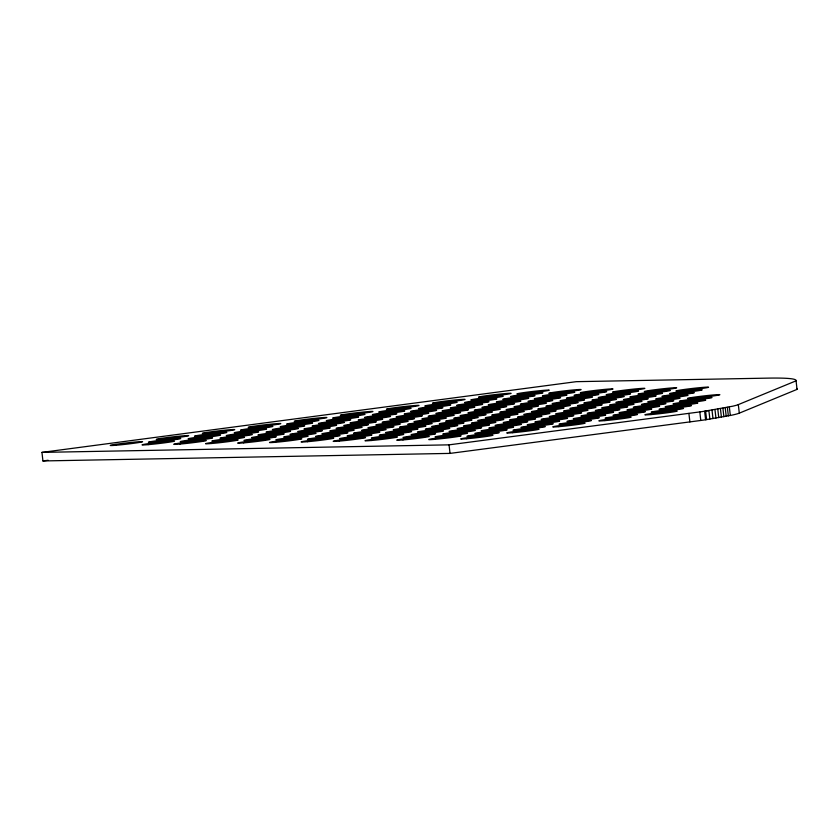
<?xml version="1.0" encoding="UTF-8"?>
<svg xmlns="http://www.w3.org/2000/svg" width="839" height="839" viewBox="0 0 839 839"><rect width="100%" height="100%" fill="white"/><g stroke="black" fill="none" stroke-linecap="round" stroke-linejoin="round"><path stroke-width="1.26" d="M41.95 452.389L449.043 444.848L699.81 411.918A46.932 1.804 -6.6 0 0 704.613 411.215L732.72 406.202A131.692 5.055 -6.6 0 0 738.32 404.608L796.064 380.833L797.05 389.38L739.306 413.155A131.692 5.055 -6.6 0 1 731.587 415.221L705.599 419.762A46.932 1.804 -6.6 0 1 700.796 420.465L450.04 453.396L42.936 460.947L41.95 452.389L576.288 381.672L767.412 378.137A401.871 15.427 -6.6 0 1 796.064 380.833M706.102 410.984L708.882 410.544L709.867 419.101M42.936 460.947L48.117 460.265M738.32 404.608L739.306 413.155M729.332 406.936L730.318 415.494M727.361 407.334L728.357 415.882M725.221 407.744L726.217 416.301M722.903 408.173L723.9 416.731M720.428 408.624L721.414 417.172M717.775 409.086L718.761 417.633M714.964 409.558L715.95 418.105M711.996 410.051L712.982 418.598M705.62 411.058L706.606 419.605M704.613 411.215L705.599 419.762M699.81 411.918L700.796 420.465M688.903 413.396L689.889 421.944M449.043 444.848L450.04 453.396M796.568 388.415A401.871 15.427 -6.6 0 1 797.05 389.38M240.29 432.567A16.371 0.629 -6.6 0 0 266.424 429.138A16.371 0.629 -6.6 0 0 244.285 431.026A16.371 0.629 -6.6 0 0 240.29 432.567M232.393 435.399A16.371 0.629 -6.6 0 0 258.527 431.97A16.371 0.629 -6.6 0 0 236.378 433.857A16.371 0.629 -6.6 0 0 232.393 435.399M226.079 438.021A16.371 0.629 -6.6 0 0 252.214 434.592A16.371 0.629 -6.6 0 0 230.075 436.479A16.371 0.629 -6.6 0 0 226.079 438.021M218.182 440.853A16.371 0.629 -6.6 0 0 244.317 437.423A16.371 0.629 -6.6 0 0 222.167 439.3A16.371 0.629 -6.6 0 0 218.182 440.853M246.603 429.946A16.371 0.629 -6.6 0 0 272.738 426.516A16.371 0.629 -6.6 0 0 250.588 428.404A16.371 0.629 -6.6 0 0 246.603 429.946M200.542 435.986A16.371 0.629 -6.6 0 0 226.677 432.557A16.371 0.629 -6.6 0 0 204.527 434.445A16.371 0.629 -6.6 0 0 200.542 435.986M254.5 427.124A16.371 0.629 -6.6 0 0 280.635 423.695A16.371 0.629 -6.6 0 0 258.496 425.572A16.371 0.629 -6.6 0 0 254.5 427.124M194.228 438.608A16.371 0.629 -6.6 0 0 220.363 435.179A16.371 0.629 -6.6 0 0 198.214 437.067A16.371 0.629 -6.6 0 0 194.228 438.608M211.868 443.474A16.371 0.629 -6.6 0 0 238.003 440.045A16.371 0.629 -6.6 0 0 215.864 441.922A16.371 0.629 -6.6 0 0 211.868 443.474M148.167 444.649A16.371 0.629 -6.6 0 0 174.302 441.22A16.371 0.629 -6.6 0 0 152.153 443.107A16.371 0.629 -6.6 0 0 148.167 444.649M180.018 444.062A16.371 0.629 -6.6 0 0 206.153 440.632A16.371 0.629 -6.6 0 0 184.003 442.51A16.371 0.629 -6.6 0 0 180.018 444.062M186.331 441.44A16.371 0.629 -6.6 0 0 212.466 438.01A16.371 0.629 -6.6 0 0 190.317 439.898A16.371 0.629 -6.6 0 0 186.331 441.44M154.47 442.027A16.371 0.629 -6.6 0 0 180.605 438.598A16.371 0.629 -6.6 0 0 158.466 440.485A16.371 0.629 -6.6 0 0 154.47 442.027M208.439 433.155A16.371 0.629 -6.6 0 0 234.574 429.736A16.371 0.629 -6.6 0 0 212.424 431.613A16.371 0.629 -6.6 0 0 208.439 433.155M116.306 445.236A16.371 0.629 -6.6 0 0 142.441 441.817A16.371 0.629 -6.6 0 0 120.302 443.695A16.371 0.629 -6.6 0 0 116.306 445.236M162.378 439.196A16.371 0.629 -6.6 0 0 188.513 435.777A16.371 0.629 -6.6 0 0 166.363 437.654A16.371 0.629 -6.6 0 0 162.378 439.196M346.633 415.043A16.371 0.629 -6.6 0 0 372.768 411.613A16.371 0.629 -6.6 0 0 350.618 413.491A16.371 0.629 -6.6 0 0 346.633 415.043M338.736 417.864A16.371 0.629 -6.6 0 0 364.871 414.435A16.371 0.629 -6.6 0 0 342.721 416.322A16.371 0.629 -6.6 0 0 338.736 417.864M370.586 417.277A16.371 0.629 -6.6 0 0 396.721 413.847A16.371 0.629 -6.6 0 0 374.582 415.735A16.371 0.629 -6.6 0 0 370.586 417.277M378.483 414.445A16.371 0.629 -6.6 0 0 404.629 411.016A16.371 0.629 -6.6 0 0 382.479 412.903A16.371 0.629 -6.6 0 0 378.483 414.445M384.797 411.823A16.371 0.629 -6.6 0 0 410.932 408.404A16.371 0.629 -6.6 0 0 388.793 410.281A16.371 0.629 -6.6 0 0 384.797 411.823M318.212 425.939A16.371 0.629 -6.6 0 0 344.347 422.51A16.371 0.629 -6.6 0 0 322.197 424.398A16.371 0.629 -6.6 0 0 318.212 425.939M324.525 423.317A16.371 0.629 -6.6 0 0 350.66 419.888A16.371 0.629 -6.6 0 0 328.51 421.776A16.371 0.629 -6.6 0 0 324.525 423.317M310.315 428.771A16.371 0.629 -6.6 0 0 336.449 425.342A16.371 0.629 -6.6 0 0 314.3 427.219A16.371 0.629 -6.6 0 0 310.315 428.771M332.422 420.486A16.371 0.629 -6.6 0 0 358.557 417.056A16.371 0.629 -6.6 0 0 336.408 418.944A16.371 0.629 -6.6 0 0 332.422 420.486M278.454 429.358A16.371 0.629 -6.6 0 0 304.599 425.929A16.371 0.629 -6.6 0 0 282.449 427.817A16.371 0.629 -6.6 0 0 278.454 429.358M272.151 431.98A16.371 0.629 -6.6 0 0 298.285 428.551A16.371 0.629 -6.6 0 0 276.136 430.438A16.371 0.629 -6.6 0 0 272.151 431.98M286.361 426.527A16.371 0.629 -6.6 0 0 312.496 423.097A16.371 0.629 -6.6 0 0 290.346 424.985A16.371 0.629 -6.6 0 0 286.361 426.527M264.243 434.812A16.371 0.629 -6.6 0 0 290.388 431.382A16.371 0.629 -6.6 0 0 268.239 433.26A16.371 0.629 -6.6 0 0 264.243 434.812M300.572 421.084A16.371 0.629 -6.6 0 0 326.707 417.654A16.371 0.629 -6.6 0 0 304.557 419.531A16.371 0.629 -6.6 0 0 300.572 421.084M292.664 423.905A16.371 0.629 -6.6 0 0 318.81 420.475A16.371 0.629 -6.6 0 0 296.66 422.363A16.371 0.629 -6.6 0 0 292.664 423.905M399.563 429.62A16.371 0.629 -6.6 0 0 425.698 426.191A16.371 0.629 -6.6 0 0 403.549 428.068A16.371 0.629 -6.6 0 0 399.563 429.62M307.431 441.702A16.371 0.629 -6.6 0 0 333.565 438.273A16.371 0.629 -6.6 0 0 311.426 440.15A16.371 0.629 -6.6 0 0 307.431 441.702M359.805 433.039A16.371 0.629 -6.6 0 0 385.95 429.61A16.371 0.629 -6.6 0 0 363.801 431.487A16.371 0.629 -6.6 0 0 359.805 433.039M353.502 435.661A16.371 0.629 -6.6 0 0 379.637 432.232A16.371 0.629 -6.6 0 0 357.487 434.109A16.371 0.629 -6.6 0 0 353.502 435.661M339.292 441.104A16.371 0.629 -6.6 0 0 365.426 437.675A16.371 0.629 -6.6 0 0 343.277 439.563A16.371 0.629 -6.6 0 0 339.292 441.104M345.595 438.482A16.371 0.629 -6.6 0 0 371.74 435.063A16.371 0.629 -6.6 0 0 349.59 436.941A16.371 0.629 -6.6 0 0 345.595 438.482M498.009 414.917A16.371 0.629 -6.6 0 0 524.144 411.488A16.371 0.629 -6.6 0 0 501.995 413.365A16.371 0.629 -6.6 0 0 498.009 414.917M451.938 420.958A16.371 0.629 -6.6 0 0 478.073 417.528A16.371 0.629 -6.6 0 0 455.934 419.406A16.371 0.629 -6.6 0 0 451.938 420.958M505.907 412.085A16.371 0.629 -6.6 0 0 532.041 408.656A16.371 0.629 -6.6 0 0 509.892 410.544A16.371 0.629 -6.6 0 0 505.907 412.085M405.877 426.999A16.371 0.629 -6.6 0 0 432.012 423.569A16.371 0.629 -6.6 0 0 409.862 425.446A16.371 0.629 -6.6 0 0 405.877 426.999M367.713 430.208A16.371 0.629 -6.6 0 0 393.848 426.778A16.371 0.629 -6.6 0 0 371.698 428.666A16.371 0.629 -6.6 0 0 367.713 430.208M313.744 439.08A16.371 0.629 -6.6 0 0 339.879 435.651A16.371 0.629 -6.6 0 0 317.74 437.528A16.371 0.629 -6.6 0 0 313.744 439.08M459.835 418.126A16.371 0.629 -6.6 0 0 485.98 414.697A16.371 0.629 -6.6 0 0 463.831 416.584A16.371 0.629 -6.6 0 0 459.835 418.126M413.774 424.167A16.371 0.629 -6.6 0 0 439.909 420.738A16.371 0.629 -6.6 0 0 417.759 422.625A16.371 0.629 -6.6 0 0 413.774 424.167M551.968 406.045A16.371 0.629 -6.6 0 0 578.102 402.615A16.371 0.629 -6.6 0 0 555.963 404.503A16.371 0.629 -6.6 0 0 551.968 406.045M598.029 400.004A16.371 0.629 -6.6 0 0 624.174 396.574A16.371 0.629 -6.6 0 0 602.024 398.462A16.371 0.629 -6.6 0 0 598.029 400.004M558.281 403.423A16.371 0.629 -6.6 0 0 584.416 399.993A16.371 0.629 -6.6 0 0 562.266 401.881A16.371 0.629 -6.6 0 0 558.281 403.423M321.641 436.249A16.371 0.629 -6.6 0 0 347.786 432.819A16.371 0.629 -6.6 0 0 325.637 434.707A16.371 0.629 -6.6 0 0 321.641 436.249M477.485 422.982A16.371 0.629 -6.6 0 0 503.62 419.563A16.371 0.629 -6.6 0 0 481.471 421.44A16.371 0.629 -6.6 0 0 477.485 422.982M569.608 410.9A16.371 0.629 -6.6 0 0 595.753 407.481A16.371 0.629 -6.6 0 0 573.603 409.359A16.371 0.629 -6.6 0 0 569.608 410.9M423.517 431.854A16.371 0.629 -6.6 0 0 449.652 428.425A16.371 0.629 -6.6 0 0 427.512 430.313A16.371 0.629 -6.6 0 0 423.517 431.854M469.588 425.813A16.371 0.629 -6.6 0 0 495.723 422.384A16.371 0.629 -6.6 0 0 473.574 424.272A16.371 0.629 -6.6 0 0 469.588 425.813M529.86 414.319A16.371 0.629 -6.6 0 0 555.995 410.9A16.371 0.629 -6.6 0 0 533.845 412.778A16.371 0.629 -6.6 0 0 529.86 414.319M483.799 420.36A16.371 0.629 -6.6 0 0 509.934 416.941A16.371 0.629 -6.6 0 0 487.784 418.818A16.371 0.629 -6.6 0 0 483.799 420.36M537.757 411.498A16.371 0.629 -6.6 0 0 563.892 408.069A16.371 0.629 -6.6 0 0 541.753 409.946A16.371 0.629 -6.6 0 0 537.757 411.498M523.546 416.941A16.371 0.629 -6.6 0 0 549.681 413.522A16.371 0.629 -6.6 0 0 527.542 415.399A16.371 0.629 -6.6 0 0 523.546 416.941M437.727 426.401A16.371 0.629 -6.6 0 0 463.862 422.982A16.371 0.629 -6.6 0 0 441.723 424.859A16.371 0.629 -6.6 0 0 437.727 426.401M491.696 417.539A16.371 0.629 -6.6 0 0 517.831 414.109A16.371 0.629 -6.6 0 0 495.681 415.987A16.371 0.629 -6.6 0 0 491.696 417.539M445.624 423.58A16.371 0.629 -6.6 0 0 471.77 420.15A16.371 0.629 -6.6 0 0 449.62 422.027A16.371 0.629 -6.6 0 0 445.624 423.58M391.666 432.442A16.371 0.629 -6.6 0 0 417.801 429.023A16.371 0.629 -6.6 0 0 395.651 430.9A16.371 0.629 -6.6 0 0 391.666 432.442M385.353 435.063A16.371 0.629 -6.6 0 0 411.488 431.634A16.371 0.629 -6.6 0 0 389.338 433.522A16.371 0.629 -6.6 0 0 385.353 435.063M480.359 410.051A16.371 0.629 -6.6 0 0 506.494 406.632A16.371 0.629 -6.6 0 0 484.355 408.509A16.371 0.629 -6.6 0 0 480.359 410.051M566.178 400.591A16.371 0.629 -6.6 0 0 592.313 397.172A16.371 0.629 -6.6 0 0 570.174 399.049A16.371 0.629 -6.6 0 0 566.178 400.591M526.431 404.01A16.371 0.629 -6.6 0 0 552.565 400.591A16.371 0.629 -6.6 0 0 530.416 402.468A16.371 0.629 -6.6 0 0 526.431 404.01M612.239 394.55A16.371 0.629 -6.6 0 0 638.385 391.131A16.371 0.629 -6.6 0 0 616.235 393.009A16.371 0.629 -6.6 0 0 612.239 394.55M604.342 397.382A16.371 0.629 -6.6 0 0 630.477 393.952A16.371 0.629 -6.6 0 0 608.338 395.84A16.371 0.629 -6.6 0 0 604.342 397.382M580.389 395.148A16.371 0.629 -6.6 0 0 606.524 391.719A16.371 0.629 -6.6 0 0 584.384 393.596A16.371 0.629 -6.6 0 0 580.389 395.148M618.553 391.928A16.371 0.629 -6.6 0 0 644.688 388.509A16.371 0.629 -6.6 0 0 622.548 390.387A16.371 0.629 -6.6 0 0 618.553 391.928M534.328 401.189A16.371 0.629 -6.6 0 0 560.462 397.759A16.371 0.629 -6.6 0 0 538.313 399.637A16.371 0.629 -6.6 0 0 534.328 401.189M388.226 422.132A16.371 0.629 -6.6 0 0 414.372 418.713A16.371 0.629 -6.6 0 0 392.222 420.591A16.371 0.629 -6.6 0 0 388.226 422.132M572.492 397.969A16.371 0.629 -6.6 0 0 598.626 394.55A16.371 0.629 -6.6 0 0 576.477 396.428A16.371 0.629 -6.6 0 0 572.492 397.969M442.195 413.27A16.371 0.629 -6.6 0 0 468.33 409.841A16.371 0.629 -6.6 0 0 446.18 411.718A16.371 0.629 -6.6 0 0 442.195 413.27M402.437 416.689A16.371 0.629 -6.6 0 0 428.582 413.26A16.371 0.629 -6.6 0 0 406.433 415.137A16.371 0.629 -6.6 0 0 402.437 416.689M434.298 416.092A16.371 0.629 -6.6 0 0 460.433 412.673A16.371 0.629 -6.6 0 0 438.283 414.55A16.371 0.629 -6.6 0 0 434.298 416.092M488.256 407.23A16.371 0.629 -6.6 0 0 514.401 403.8A16.371 0.629 -6.6 0 0 492.252 405.677A16.371 0.629 -6.6 0 0 488.256 407.23M494.57 404.608A16.371 0.629 -6.6 0 0 520.704 401.178A16.371 0.629 -6.6 0 0 498.565 403.056A16.371 0.629 -6.6 0 0 494.57 404.608M540.641 398.567A16.371 0.629 -6.6 0 0 566.776 395.138A16.371 0.629 -6.6 0 0 544.626 397.015A16.371 0.629 -6.6 0 0 540.641 398.567M396.134 419.311A16.371 0.629 -6.6 0 0 422.269 415.882A16.371 0.629 -6.6 0 0 400.119 417.759A16.371 0.629 -6.6 0 0 396.134 419.311M327.955 433.627A16.371 0.629 -6.6 0 0 354.089 430.197A16.371 0.629 -6.6 0 0 331.95 432.085A16.371 0.629 -6.6 0 0 327.955 433.627M374.016 427.586A16.371 0.629 -6.6 0 0 400.161 424.156A16.371 0.629 -6.6 0 0 378.011 426.044A16.371 0.629 -6.6 0 0 374.016 427.586M512.22 409.463A16.371 0.629 -6.6 0 0 538.355 406.034A16.371 0.629 -6.6 0 0 516.205 407.922A16.371 0.629 -6.6 0 0 512.22 409.463M466.148 415.504A16.371 0.629 -6.6 0 0 492.283 412.075A16.371 0.629 -6.6 0 0 470.144 413.963A16.371 0.629 -6.6 0 0 466.148 415.504M381.923 424.754A16.371 0.629 -6.6 0 0 408.058 421.325A16.371 0.629 -6.6 0 0 385.909 423.213A16.371 0.629 -6.6 0 0 381.923 424.754M342.165 428.173A16.371 0.629 -6.6 0 0 368.3 424.754A16.371 0.629 -6.6 0 0 346.161 426.632A16.371 0.629 -6.6 0 0 342.165 428.173M420.087 421.545A16.371 0.629 -6.6 0 0 446.222 418.116A16.371 0.629 -6.6 0 0 424.073 420.003A16.371 0.629 -6.6 0 0 420.087 421.545M474.045 412.673A16.371 0.629 -6.6 0 0 500.191 409.243A16.371 0.629 -6.6 0 0 478.041 411.131A16.371 0.629 -6.6 0 0 474.045 412.673M335.852 430.795A16.371 0.629 -6.6 0 0 361.997 427.366A16.371 0.629 -6.6 0 0 339.847 429.253A16.371 0.629 -6.6 0 0 335.852 430.795M427.984 418.713A16.371 0.629 -6.6 0 0 454.119 415.284A16.371 0.629 -6.6 0 0 431.97 417.172A16.371 0.629 -6.6 0 0 427.984 418.713M650.414 391.341A16.371 0.629 -6.6 0 0 676.549 387.912A16.371 0.629 -6.6 0 0 654.399 389.799A16.371 0.629 -6.6 0 0 650.414 391.341M520.117 406.632A16.371 0.629 -6.6 0 0 546.252 403.213A16.371 0.629 -6.6 0 0 524.102 405.09A16.371 0.629 -6.6 0 0 520.117 406.632M392.694 409.002A16.371 0.629 -6.6 0 0 418.839 405.573A16.371 0.629 -6.6 0 0 396.69 407.45A16.371 0.629 -6.6 0 0 392.694 409.002M476.93 399.742A16.371 0.629 -6.6 0 0 503.064 396.323A16.371 0.629 -6.6 0 0 480.915 398.2A16.371 0.629 -6.6 0 0 476.93 399.742M275.58 442.289A16.371 0.629 -6.6 0 0 301.715 438.86A16.371 0.629 -6.6 0 0 279.565 440.748A16.371 0.629 -6.6 0 0 275.58 442.289M430.858 405.782A16.371 0.629 -6.6 0 0 457.003 402.363A16.371 0.629 -6.6 0 0 434.854 404.241A16.371 0.629 -6.6 0 0 430.858 405.782M522.991 393.701A16.371 0.629 -6.6 0 0 549.126 390.282A16.371 0.629 -6.6 0 0 526.986 392.159A16.371 0.629 -6.6 0 0 522.991 393.701M438.766 402.961A16.371 0.629 -6.6 0 0 464.9 399.532A16.371 0.629 -6.6 0 0 442.751 401.409A16.371 0.629 -6.6 0 0 438.766 402.961M243.73 442.877A16.371 0.629 -6.6 0 0 269.864 439.447A16.371 0.629 -6.6 0 0 247.715 441.335A16.371 0.629 -6.6 0 0 243.73 442.877M281.894 439.667A16.371 0.629 -6.6 0 0 308.028 436.238A16.371 0.629 -6.6 0 0 285.879 438.126A16.371 0.629 -6.6 0 0 281.894 439.667M289.791 436.836A16.371 0.629 -6.6 0 0 315.925 433.406A16.371 0.629 -6.6 0 0 293.776 435.294A16.371 0.629 -6.6 0 0 289.791 436.836M250.032 440.255A16.371 0.629 -6.6 0 0 276.178 436.836A16.371 0.629 -6.6 0 0 254.028 438.713A16.371 0.629 -6.6 0 0 250.032 440.255M304.001 431.393A16.371 0.629 -6.6 0 0 330.136 427.963A16.371 0.629 -6.6 0 0 307.986 429.841A16.371 0.629 -6.6 0 0 304.001 431.393M296.104 434.214A16.371 0.629 -6.6 0 0 322.239 430.795A16.371 0.629 -6.6 0 0 300.089 432.672A16.371 0.629 -6.6 0 0 296.104 434.214M257.94 437.434A16.371 0.629 -6.6 0 0 284.075 434.004A16.371 0.629 -6.6 0 0 261.925 435.881A16.371 0.629 -6.6 0 0 257.94 437.434M364.273 419.899A16.371 0.629 -6.6 0 0 390.418 416.469A16.371 0.629 -6.6 0 0 368.269 418.357A16.371 0.629 -6.6 0 0 364.273 419.899M356.376 422.73A16.371 0.629 -6.6 0 0 382.511 419.301A16.371 0.629 -6.6 0 0 360.371 421.178A16.371 0.629 -6.6 0 0 356.376 422.73M350.062 425.352A16.371 0.629 -6.6 0 0 376.208 421.923A16.371 0.629 -6.6 0 0 354.058 423.8A16.371 0.629 -6.6 0 0 350.062 425.352M456.406 407.817A16.371 0.629 -6.6 0 0 482.54 404.388A16.371 0.629 -6.6 0 0 460.401 406.275A16.371 0.629 -6.6 0 0 456.406 407.817M502.467 401.776A16.371 0.629 -6.6 0 0 528.612 398.347A16.371 0.629 -6.6 0 0 506.462 400.234A16.371 0.629 -6.6 0 0 502.467 401.776M448.508 410.649A16.371 0.629 -6.6 0 0 474.643 407.219A16.371 0.629 -6.6 0 0 452.494 409.096A16.371 0.629 -6.6 0 0 448.508 410.649M410.344 413.858A16.371 0.629 -6.6 0 0 436.479 410.428A16.371 0.629 -6.6 0 0 414.33 412.316A16.371 0.629 -6.6 0 0 410.344 413.858M416.647 411.236A16.371 0.629 -6.6 0 0 442.793 407.806A16.371 0.629 -6.6 0 0 420.643 409.694A16.371 0.629 -6.6 0 0 416.647 411.236M424.555 408.404A16.371 0.629 -6.6 0 0 450.69 404.975A16.371 0.629 -6.6 0 0 428.54 406.863A16.371 0.629 -6.6 0 0 424.555 408.404M586.702 392.526A16.371 0.629 -6.6 0 0 612.837 389.097A16.371 0.629 -6.6 0 0 590.687 390.974A16.371 0.629 -6.6 0 0 586.702 392.526M548.538 395.735A16.371 0.629 -6.6 0 0 574.673 392.306A16.371 0.629 -6.6 0 0 552.523 394.194A16.371 0.629 -6.6 0 0 548.538 395.735M508.78 399.154A16.371 0.629 -6.6 0 0 534.915 395.725A16.371 0.629 -6.6 0 0 512.776 397.613A16.371 0.629 -6.6 0 0 508.78 399.154M554.852 393.113A16.371 0.629 -6.6 0 0 580.987 389.684A16.371 0.629 -6.6 0 0 558.837 391.572A16.371 0.629 -6.6 0 0 554.852 393.113M516.677 396.323A16.371 0.629 -6.6 0 0 542.823 392.893A16.371 0.629 -6.6 0 0 520.673 394.781A16.371 0.629 -6.6 0 0 516.677 396.323M462.719 405.195A16.371 0.629 -6.6 0 0 488.854 401.766A16.371 0.629 -6.6 0 0 466.704 403.653A16.371 0.629 -6.6 0 0 462.719 405.195M484.827 396.92A16.371 0.629 -6.6 0 0 510.961 393.491A16.371 0.629 -6.6 0 0 488.822 395.368A16.371 0.629 -6.6 0 0 484.827 396.92M470.616 402.363A16.371 0.629 -6.6 0 0 496.751 398.934A16.371 0.629 -6.6 0 0 474.612 400.822A16.371 0.629 -6.6 0 0 470.616 402.363M653.843 401.65A16.371 0.629 -6.6 0 0 679.978 398.221A16.371 0.629 -6.6 0 0 657.828 400.109A16.371 0.629 -6.6 0 0 653.843 401.65M607.782 407.691A16.371 0.629 -6.6 0 0 633.917 404.262A16.371 0.629 -6.6 0 0 611.767 406.149A16.371 0.629 -6.6 0 0 607.782 407.691M561.711 413.732A16.371 0.629 -6.6 0 0 587.845 410.302A16.371 0.629 -6.6 0 0 565.706 412.19A16.371 0.629 -6.6 0 0 561.711 413.732M377.456 437.895A16.371 0.629 -6.6 0 0 403.59 434.466A16.371 0.629 -6.6 0 0 381.441 436.353A16.371 0.629 -6.6 0 0 377.456 437.895M431.414 429.023A16.371 0.629 -6.6 0 0 457.559 425.604A16.371 0.629 -6.6 0 0 435.41 427.481A16.371 0.629 -6.6 0 0 431.414 429.023M615.679 404.859A16.371 0.629 -6.6 0 0 641.814 401.441A16.371 0.629 -6.6 0 0 619.664 403.318A16.371 0.629 -6.6 0 0 615.679 404.859M661.74 398.819A16.371 0.629 -6.6 0 0 687.875 395.4A16.371 0.629 -6.6 0 0 665.736 397.277A16.371 0.629 -6.6 0 0 661.74 398.819M621.993 402.238A16.371 0.629 -6.6 0 0 648.128 398.819A16.371 0.629 -6.6 0 0 625.978 400.696A16.371 0.629 -6.6 0 0 621.993 402.238M668.054 396.197A16.371 0.629 -6.6 0 0 694.189 392.778A16.371 0.629 -6.6 0 0 672.039 394.655A16.371 0.629 -6.6 0 0 668.054 396.197M575.921 408.278A16.371 0.629 -6.6 0 0 602.056 404.859A16.371 0.629 -6.6 0 0 579.917 406.737A16.371 0.629 -6.6 0 0 575.921 408.278M583.818 405.457A16.371 0.629 -6.6 0 0 609.963 402.028A16.371 0.629 -6.6 0 0 587.814 403.905A16.371 0.629 -6.6 0 0 583.818 405.457M629.89 399.416A16.371 0.629 -6.6 0 0 656.025 395.987A16.371 0.629 -6.6 0 0 633.875 397.864A16.371 0.629 -6.6 0 0 629.89 399.416M590.132 402.835A16.371 0.629 -6.6 0 0 616.266 399.406A16.371 0.629 -6.6 0 0 594.127 401.283A16.371 0.629 -6.6 0 0 590.132 402.835M544.071 408.876A16.371 0.629 -6.6 0 0 570.205 405.447A16.371 0.629 -6.6 0 0 548.056 407.324A16.371 0.629 -6.6 0 0 544.071 408.876M675.951 393.376A16.371 0.629 -6.6 0 0 702.086 389.946A16.371 0.629 -6.6 0 0 679.947 391.823A16.371 0.629 -6.6 0 0 675.951 393.376M644.1 393.963A16.371 0.629 -6.6 0 0 670.235 390.534A16.371 0.629 -6.6 0 0 648.086 392.421A16.371 0.629 -6.6 0 0 644.1 393.963M682.264 390.754A16.371 0.629 -6.6 0 0 708.399 387.324A16.371 0.629 -6.6 0 0 686.25 389.202A16.371 0.629 -6.6 0 0 682.264 390.754M636.203 396.795A16.371 0.629 -6.6 0 0 662.338 393.365A16.371 0.629 -6.6 0 0 640.188 395.242A16.371 0.629 -6.6 0 0 636.203 396.795M515.649 419.773A16.371 0.629 -6.6 0 0 541.784 416.343A16.371 0.629 -6.6 0 0 519.635 418.231A16.371 0.629 -6.6 0 0 515.649 419.773M417.203 434.476A16.371 0.629 -6.6 0 0 443.349 431.047A16.371 0.629 -6.6 0 0 421.199 432.934A16.371 0.629 -6.6 0 0 417.203 434.476M555.397 416.354A16.371 0.629 -6.6 0 0 581.542 412.924A16.371 0.629 -6.6 0 0 559.393 414.812A16.371 0.629 -6.6 0 0 555.397 416.354M409.306 437.308A16.371 0.629 -6.6 0 0 435.441 433.878A16.371 0.629 -6.6 0 0 413.302 435.756A16.371 0.629 -6.6 0 0 409.306 437.308M639.633 407.104A16.371 0.629 -6.6 0 0 665.767 403.674A16.371 0.629 -6.6 0 0 643.618 405.552A16.371 0.629 -6.6 0 0 639.633 407.104M593.572 413.145A16.371 0.629 -6.6 0 0 619.706 409.715A16.371 0.629 -6.6 0 0 597.557 411.592A16.371 0.629 -6.6 0 0 593.572 413.145M601.469 410.313A16.371 0.629 -6.6 0 0 627.603 406.884A16.371 0.629 -6.6 0 0 605.454 408.771A16.371 0.629 -6.6 0 0 601.469 410.313M371.142 440.517A16.371 0.629 -6.6 0 0 397.277 437.088A16.371 0.629 -6.6 0 0 375.127 438.975A16.371 0.629 -6.6 0 0 371.142 440.517M509.336 422.395A16.371 0.629 -6.6 0 0 535.471 418.965A16.371 0.629 -6.6 0 0 513.332 420.853A16.371 0.629 -6.6 0 0 509.336 422.395M501.439 425.226A16.371 0.629 -6.6 0 0 527.574 421.797A16.371 0.629 -6.6 0 0 505.424 423.674A16.371 0.629 -6.6 0 0 501.439 425.226M455.367 431.267A16.371 0.629 -6.6 0 0 481.513 427.838A16.371 0.629 -6.6 0 0 459.363 429.715A16.371 0.629 -6.6 0 0 455.367 431.267M547.5 419.185A16.371 0.629 -6.6 0 0 573.635 415.756A16.371 0.629 -6.6 0 0 551.496 417.633A16.371 0.629 -6.6 0 0 547.5 419.185M685.694 401.063A16.371 0.629 -6.6 0 0 711.839 397.634A16.371 0.629 -6.6 0 0 689.689 399.511A16.371 0.629 -6.6 0 0 685.694 401.063M693.601 398.231A16.371 0.629 -6.6 0 0 719.736 394.802A16.371 0.629 -6.6 0 0 697.587 396.69A16.371 0.629 -6.6 0 0 693.601 398.231M647.53 404.272A16.371 0.629 -6.6 0 0 673.665 400.843A16.371 0.629 -6.6 0 0 651.525 402.73A16.371 0.629 -6.6 0 0 647.53 404.272M463.275 428.435A16.371 0.629 -6.6 0 0 489.41 425.006A16.371 0.629 -6.6 0 0 467.26 426.894A16.371 0.629 -6.6 0 0 463.275 428.435M671.483 406.516A16.371 0.629 -6.6 0 0 697.629 403.087A16.371 0.629 -6.6 0 0 675.479 404.964A16.371 0.629 -6.6 0 0 671.483 406.516M679.391 403.685A16.371 0.629 -6.6 0 0 705.526 400.255A16.371 0.629 -6.6 0 0 683.376 402.133A16.371 0.629 -6.6 0 0 679.391 403.685M441.157 436.71A16.371 0.629 -6.6 0 0 467.302 433.291A16.371 0.629 -6.6 0 0 445.152 435.168A16.371 0.629 -6.6 0 0 441.157 436.71M495.125 427.848A16.371 0.629 -6.6 0 0 521.26 424.419A16.371 0.629 -6.6 0 0 499.121 426.296A16.371 0.629 -6.6 0 0 495.125 427.848M579.361 418.588A16.371 0.629 -6.6 0 0 605.496 415.169A16.371 0.629 -6.6 0 0 583.346 417.046A16.371 0.629 -6.6 0 0 579.361 418.588M402.993 439.93A16.371 0.629 -6.6 0 0 429.138 436.5A16.371 0.629 -6.6 0 0 406.988 438.378A16.371 0.629 -6.6 0 0 402.993 439.93M541.186 421.807A16.371 0.629 -6.6 0 0 567.332 418.378A16.371 0.629 -6.6 0 0 545.182 420.255A16.371 0.629 -6.6 0 0 541.186 421.807M625.422 412.557A16.371 0.629 -6.6 0 0 651.557 409.128A16.371 0.629 -6.6 0 0 629.407 411.005A16.371 0.629 -6.6 0 0 625.422 412.557M633.319 409.726A16.371 0.629 -6.6 0 0 659.454 406.296A16.371 0.629 -6.6 0 0 637.315 408.173A16.371 0.629 -6.6 0 0 633.319 409.726M487.228 430.669A16.371 0.629 -6.6 0 0 513.363 427.25A16.371 0.629 -6.6 0 0 491.214 429.128A16.371 0.629 -6.6 0 0 487.228 430.669M449.064 433.889A16.371 0.629 -6.6 0 0 475.199 430.459A16.371 0.629 -6.6 0 0 453.05 432.337A16.371 0.629 -6.6 0 0 449.064 433.889M587.258 415.766A16.371 0.629 -6.6 0 0 613.393 412.337A16.371 0.629 -6.6 0 0 591.243 414.214A16.371 0.629 -6.6 0 0 587.258 415.766M533.289 424.628A16.371 0.629 -6.6 0 0 559.424 421.209A16.371 0.629 -6.6 0 0 537.285 423.087A16.371 0.629 -6.6 0 0 533.289 424.628M657.273 411.959A16.371 0.629 -6.6 0 0 683.418 408.53A16.371 0.629 -6.6 0 0 661.268 410.418A16.371 0.629 -6.6 0 0 657.273 411.959M611.212 418A16.371 0.629 -6.6 0 0 637.346 414.571A16.371 0.629 -6.6 0 0 615.197 416.459A16.371 0.629 -6.6 0 0 611.212 418M565.15 424.041A16.371 0.629 -6.6 0 0 591.285 420.612A16.371 0.629 -6.6 0 0 569.136 422.499A16.371 0.629 -6.6 0 0 565.15 424.041M519.079 430.082A16.371 0.629 -6.6 0 0 545.214 426.652A16.371 0.629 -6.6 0 0 523.075 428.54A16.371 0.629 -6.6 0 0 519.079 430.082M473.018 436.123A16.371 0.629 -6.6 0 0 499.153 432.693A16.371 0.629 -6.6 0 0 477.003 434.581A16.371 0.629 -6.6 0 0 473.018 436.123M665.18 409.128A16.371 0.629 -6.6 0 0 691.315 405.709A16.371 0.629 -6.6 0 0 669.165 407.586A16.371 0.629 -6.6 0 0 665.18 409.128M619.109 415.169A16.371 0.629 -6.6 0 0 645.243 411.75A16.371 0.629 -6.6 0 0 623.104 413.627A16.371 0.629 -6.6 0 0 619.109 415.169M573.047 421.209A16.371 0.629 -6.6 0 0 599.182 417.791A16.371 0.629 -6.6 0 0 577.033 419.668A16.371 0.629 -6.6 0 0 573.047 421.209M526.976 427.25A16.371 0.629 -6.6 0 0 553.121 423.831A16.371 0.629 -6.6 0 0 530.972 425.709A16.371 0.629 -6.6 0 0 526.976 427.25M480.915 433.291A16.371 0.629 -6.6 0 0 507.05 429.872A16.371 0.629 -6.6 0 0 484.911 431.749A16.371 0.629 -6.6 0 0 480.915 433.291M434.854 439.332A16.371 0.629 -6.6 0 0 460.989 435.913A16.371 0.629 -6.6 0 0 438.839 437.79A16.371 0.629 -6.6 0 0 434.854 439.332M650.97 414.581A16.371 0.629 -6.6 0 0 677.104 411.152A16.371 0.629 -6.6 0 0 654.955 413.04A16.371 0.629 -6.6 0 0 650.97 414.581M604.898 420.622A16.371 0.629 -6.6 0 0 631.033 417.193A16.371 0.629 -6.6 0 0 608.894 419.081A16.371 0.629 -6.6 0 0 604.898 420.622M558.837 426.663A16.371 0.629 -6.6 0 0 584.972 423.234A16.371 0.629 -6.6 0 0 562.822 425.121A16.371 0.629 -6.6 0 0 558.837 426.663M512.765 432.704A16.371 0.629 -6.6 0 0 538.911 429.274A16.371 0.629 -6.6 0 0 516.761 431.162A16.371 0.629 -6.6 0 0 512.765 432.704M466.704 438.745A16.371 0.629 -6.6 0 0 492.839 435.315A16.371 0.629 -6.6 0 0 470.7 437.203A16.371 0.629 -6.6 0 0 466.704 438.745"/></g></svg>
